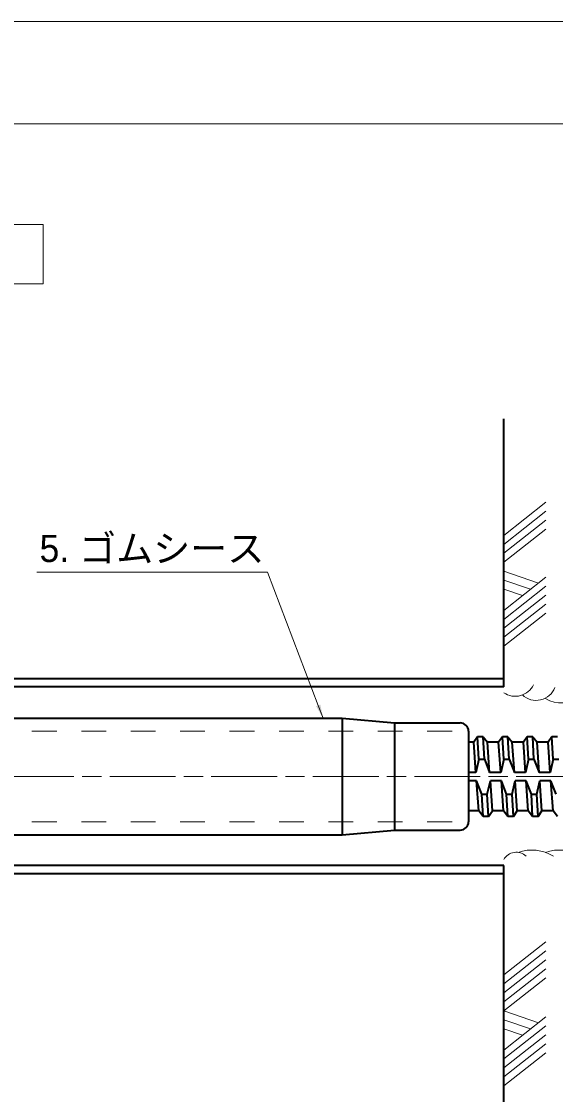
# Model space of a CAD drawing. Units: millimetres at full size, sheet at 1:2; details may follow other scales. Extents: x 2064 to 3746, y 986 to 2174.
# Drawn here: x 2414.9 to 2609.4, y 1783.2 to 2174 of the extents above; entities that cross this region are included whole.
import ezdxf
from ezdxf.enums import TextEntityAlignment as Align

# ---------------------------------------------------------------- set-up
doc = ezdxf.new("R2010")
doc.units = ezdxf.units.MM
doc.header["$LTSCALE"] = 2
doc.linetypes.add('CHAIN', pattern=[18.5, 12, -1.5, 3.5, -1.5])
doc.linetypes.add('USER1', pattern=[9, 4.5, -4.5])
for name, color, linetype, lineweight in [('1外形線', 7, 'Continuous', 35), ('2細い実線', 3, 'Continuous', 20), ('3隠れ線', 2, 'USER1', 13), ('4中心線', 1, 'CHAIN', 15), ('6寸法線', 4, 'Continuous', 13), ('7 枠・タイトル', 7, 'Continuous', 13), ('Defpoints_2', 7, 'Continuous', 13)]:
    doc.layers.add(name, color=color, linetype=linetype, lineweight=lineweight)
doc.styles.add('ＭＳ Ｐゴシック', font='')
doc.styles.get('ＭＳ Ｐゴシック').set_extended_font_data('MS PGothic')

# ---------------------------------------------------------------- blocks, each defined once
blk = doc.blocks.new('filled_arrow')
at = {"color": 0, "linetype": 'Continuous', "lineweight": -2}
blk.add_solid([(7.5, 1.25), (0, 0), (7.5, -1.25)], dxfattribs=at)

msp = doc.modelspace()

# ---------------------------------------------------------------- linework, layer by layer
at = {"layer": '1外形線'}
for p, q in [((2590.539, 1931.652), (2590.542, 2029.3)), ((2590.537, 1934.652), (2391.298, 1934.658)), ((2590.537, 1931.652), (2391.298, 1931.658)), ((2403.044, 1920.297), (2531.694, 1920.297)), ((2531.694, 1920.297), (2531.694, 1877.797)), ((2531.694, 1920.297), (2550.694, 1918.542)), ((2550.694, 1918.547), (2574.694, 1918.547)), ((2550.694, 1918.547), (2550.694, 1879.547)), ((2577.694, 1915.547), (2577.694, 1882.547)), ((2579.621, 1911.54), (2577.694, 1911.54)), ((2581.015, 1913.539), (2579.622, 1911.539)), ((2580.386, 1900.527), (2579.622, 1911.539)), ((2581.49, 1905.378), (2581.015, 1913.539)), ((2583.014, 1913.539), (2581.015, 1913.539)), ((2583.49, 1905.377), (2583.014, 1913.539)), ((2583.014, 1913.539), (2584.632, 1911.539)), ((2585.396, 1900.527), (2584.632, 1911.539)), ((2588.645, 1911.539), (2584.632, 1911.539)), ((2590.039, 1913.539), (2588.646, 1911.539)), ((2589.41, 1900.527), (2588.646, 1911.539)), ((2590.514, 1905.377), (2590.039, 1913.539)), ((2592.039, 1913.539), (2590.039, 1913.539)), ((2592.514, 1905.377), (2592.039, 1913.539)), ((2592.039, 1913.539), (2593.656, 1911.539)), ((2594.42, 1900.527), (2593.656, 1911.539)), ((2597.669, 1911.539), (2593.656, 1911.539)), ((2599.062, 1913.539), (2597.669, 1911.539)), ((2598.434, 1900.527), (2597.669, 1911.539)), ((2599.538, 1905.377), (2599.062, 1913.539)), ((2601.063, 1913.539), (2599.062, 1913.539)), ((2601.538, 1905.376), (2601.063, 1913.539)), ((2601.063, 1913.539), (2602.679, 1911.539)), ((2603.444, 1900.527), (2602.679, 1911.539)), ((2606.693, 1911.539), (2602.679, 1911.539)), ((2608.086, 1913.539), (2606.693, 1911.539)), ((2607.457, 1900.527), (2606.693, 1911.539)), ((2608.562, 1905.377), (2608.086, 1913.539)), ((2610.087, 1913.539), (2608.086, 1913.539)), ((2581.49, 1905.378), (2580.386, 1900.527)), ((2581.49, 1905.378), (2583.49, 1905.377)), ((2583.49, 1905.377), (2585.396, 1900.527)), ((2590.514, 1905.377), (2589.41, 1900.527)), ((2590.514, 1905.377), (2592.514, 1905.377)), ((2592.514, 1905.377), (2594.42, 1900.527)), ((2599.538, 1905.377), (2598.434, 1900.527)), ((2599.538, 1905.377), (2601.538, 1905.376)), ((2601.538, 1905.376), (2603.444, 1900.527)), ((2608.562, 1905.377), (2607.457, 1900.527)), ((2608.562, 1905.377), (2610.562, 1905.376)), ((2580.386, 1900.528), (2577.694, 1900.528)), ((2589.41, 1900.527), (2585.396, 1900.527)), ((2598.434, 1900.527), (2594.42, 1900.527)), ((2607.457, 1900.527), (2603.444, 1900.527)), ((2580.633, 1897.527), (2577.694, 1897.528)), ((2581.398, 1886.54), (2580.634, 1897.528)), ((2582.539, 1892.677), (2580.634, 1897.528)), ((2584.539, 1892.678), (2585.643, 1897.528)), ((2586.408, 1886.54), (2585.643, 1897.528)), ((2589.658, 1897.527), (2585.643, 1897.528)), ((2591.563, 1892.677), (2589.658, 1897.527)), ((2590.422, 1886.539), (2589.658, 1897.527)), ((2593.564, 1892.677), (2594.668, 1897.527)), ((2598.682, 1897.526), (2594.668, 1897.527)), ((2595.432, 1886.539), (2594.668, 1897.527)), ((2600.587, 1892.677), (2598.682, 1897.526)), ((2599.446, 1886.539), (2598.682, 1897.526)), ((2602.587, 1892.677), (2603.692, 1897.526)), ((2607.705, 1897.527), (2603.692, 1897.526)), ((2604.456, 1886.539), (2603.692, 1897.527)), ((2609.611, 1892.676), (2607.705, 1897.527)), ((2608.469, 1886.539), (2607.705, 1897.527)), ((2582.539, 1892.677), (2584.539, 1892.678)), ((2583.015, 1884.539), (2582.539, 1892.677)), ((2585.014, 1884.539), (2584.539, 1892.678)), ((2591.563, 1892.677), (2593.564, 1892.677)), ((2592.039, 1884.539), (2591.563, 1892.677)), ((2594.038, 1884.539), (2593.564, 1892.677)), ((2600.587, 1892.677), (2602.587, 1892.677)), ((2601.062, 1884.539), (2600.587, 1892.677)), ((2603.062, 1884.539), (2602.587, 1892.677)), ((2581.398, 1886.54), (2577.694, 1886.54)), ((2583.015, 1884.539), (2581.398, 1886.54)), ((2585.014, 1884.539), (2583.015, 1884.539)), ((2585.014, 1884.539), (2586.408, 1886.54)), ((2590.422, 1886.539), (2586.408, 1886.54)), ((2592.039, 1884.539), (2590.422, 1886.539)), ((2594.038, 1884.539), (2592.039, 1884.539)), ((2594.038, 1884.539), (2595.432, 1886.539)), ((2599.446, 1886.539), (2595.432, 1886.539)), ((2601.062, 1884.539), (2599.446, 1886.539)), ((2603.062, 1884.539), (2601.062, 1884.539)), ((2603.062, 1884.539), (2604.456, 1886.539)), ((2608.469, 1886.539), (2604.456, 1886.539)), ((2610.086, 1884.539), (2608.469, 1886.539)), ((2531.694, 1877.797), (2550.694, 1879.553)), ((2550.694, 1879.547), (2574.694, 1879.547)), ((2403.044, 1877.797), (2531.694, 1877.797)), ((2590.535, 1866.652), (2391.296, 1866.658)), ((2590.535, 1777.197), (2590.537, 1866.652)), ((2590.534, 1863.652), (2391.296, 1863.658))]:
    msp.add_line(p, q, dxfattribs=at)
for centre, start, end in [((2574.694, 1915.547), 0, 90), ((2574.694, 1882.547), 270, 0)]:
    msp.add_arc(centre, 3, start, end, dxfattribs=at)
at = {"layer": '2細い実線'}
for p, q in [((2590.542, 1986.853), (2605.836, 1998.896)), ((2590.54, 1983.592), (2605.836, 1995.636)), ((2590.541, 1980.332), (2605.836, 1992.375)), ((2590.541, 1977.071), (2605.835, 1989.115)), ((2603.17, 1969.486), (2590.541, 1973.81)), ((2590.54, 1959.541), (2605.835, 1971.584)), ((2600.285, 1967.213), (2590.541, 1970.55)), ((2590.54, 1956.28), (2605.836, 1968.324)), ((2597.399, 1964.941), (2590.541, 1967.29)), ((2590.54, 1953.019), (2605.835, 1965.064)), ((2590.54, 1949.759), (2605.835, 1961.803)), ((2590.54, 1946.499), (2605.835, 1958.542)), ((2590.537, 1826.773), (2605.832, 1838.817)), ((2590.537, 1823.512), (2605.831, 1835.556)), ((2590.536, 1816.991), (2605.832, 1829.035)), ((2590.537, 1820.252), (2605.832, 1832.296)), ((2590.537, 1813.731), (2605.831, 1825.774)), ((2603.166, 1809.406), (2590.537, 1813.731)), ((2590.536, 1799.461), (2605.831, 1811.504)), ((2600.28, 1807.134), (2590.537, 1810.471)), ((2590.536, 1796.2), (2605.831, 1808.244)), ((2597.395, 1804.861), (2590.536, 1807.21)), ((2590.536, 1792.94), (2605.83, 1804.983)), ((2590.536, 1789.679), (2605.831, 1801.723)), ((2590.536, 1786.418), (2605.83, 1798.462))]:
    msp.add_line(p, q, dxfattribs=at)
for centre, radius, start, end in [((2594.669, 1935.71), 7.453, 236.34325, 334.18787), ((2602.333, 1934.121), 7.354, 226.99882, 338.60952), ((2610.978, 1935.227), 9.363, 236.29836, 317.16495), ((2600.729, 1857.32), 14.948, 58.00506, 109.39786), ((2610.659, 1857.321), 14.948, 58.00506, 109.39786), ((2595.061, 1866.288), 5.189, 45.9526, 150.66553)]:
    msp.add_arc(centre, radius, start, end, dxfattribs=at)
at = {"layer": '3隠れ線'}
for p, q in [((2382.694, 1915.547), (2577.694, 1915.547)), ((2382.694, 1882.547), (2577.694, 1882.547))]:
    msp.add_line(p, q, dxfattribs=at)
at = {"layer": '4中心線'}
msp.add_line((3654.994, 1899.038), (2217.271, 1899.038), dxfattribs=at)
at = {"layer": '6寸法線'}
msp.add_lwpolyline([(2524.719, 1920.29), (2522.942, 1924.963), (2504.517, 1973.415), (2420.448, 1973.415)], dxfattribs=at)
at = {"layer": '7 枠・タイトル'}
for p, q in [((3690.088, 2136.767), (2119.392, 2136.767)), ((2148.414, 2100.019), (2422.715, 2100.019)), ((2422.715, 2100.019), (2422.715, 2078.448)), ((2148.414, 2078.448), (2422.715, 2078.448))]:
    msp.add_line(p, q, dxfattribs=at)
at = {"layer": 'Defpoints_2'}
msp.add_lwpolyline([(2063.74, 985.99), (3745.74, 985.99), (3745.74, 2173.99), (2063.74, 2173.99)], close=True, dxfattribs=at)

# ---------------------------------------------------------------- block references
at = {"layer": '6寸法線', "xscale": 0.667, "yscale": 0.667, "rotation": 110.8}
msp.add_blockref('filled_arrow', (2524.719, 1920.29), dxfattribs=at)

# ---------------------------------------------------------------- texts
at = {"layer": '6寸法線', "style": 'ＭＳ Ｐゴシック'}
msp.add_text('5. ゴムシース', height=9.897, dxfattribs=at).set_placement((2421.444, 1974.179), align=Align.BOTTOM_LEFT)

doc.saveas('drawing.dxf')
